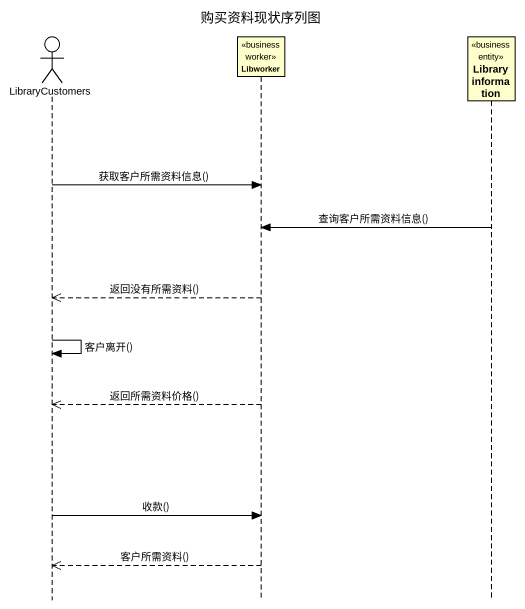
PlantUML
@startuml
title 购买资料现状序列图
hide footbox
actor LibraryCustomers
participant Libworker <<business worker>>
participant "Library information" as Library_information <<business entity>>

LibraryCustomers -> Libworker : 获取客户所需资料信息()
Library_information -> Libworker : 查询客户所需资料信息()
Libworker -->> LibraryCustomers : 返回没有所需资料()
LibraryCustomers -> LibraryCustomers : 客户离开()
Libworker -->> LibraryCustomers : 返回所需资料价格()
LibraryCustomers -> Libworker : 收款()
Libworker -->> LibraryCustomers : 客户所需资料()
@enduml
